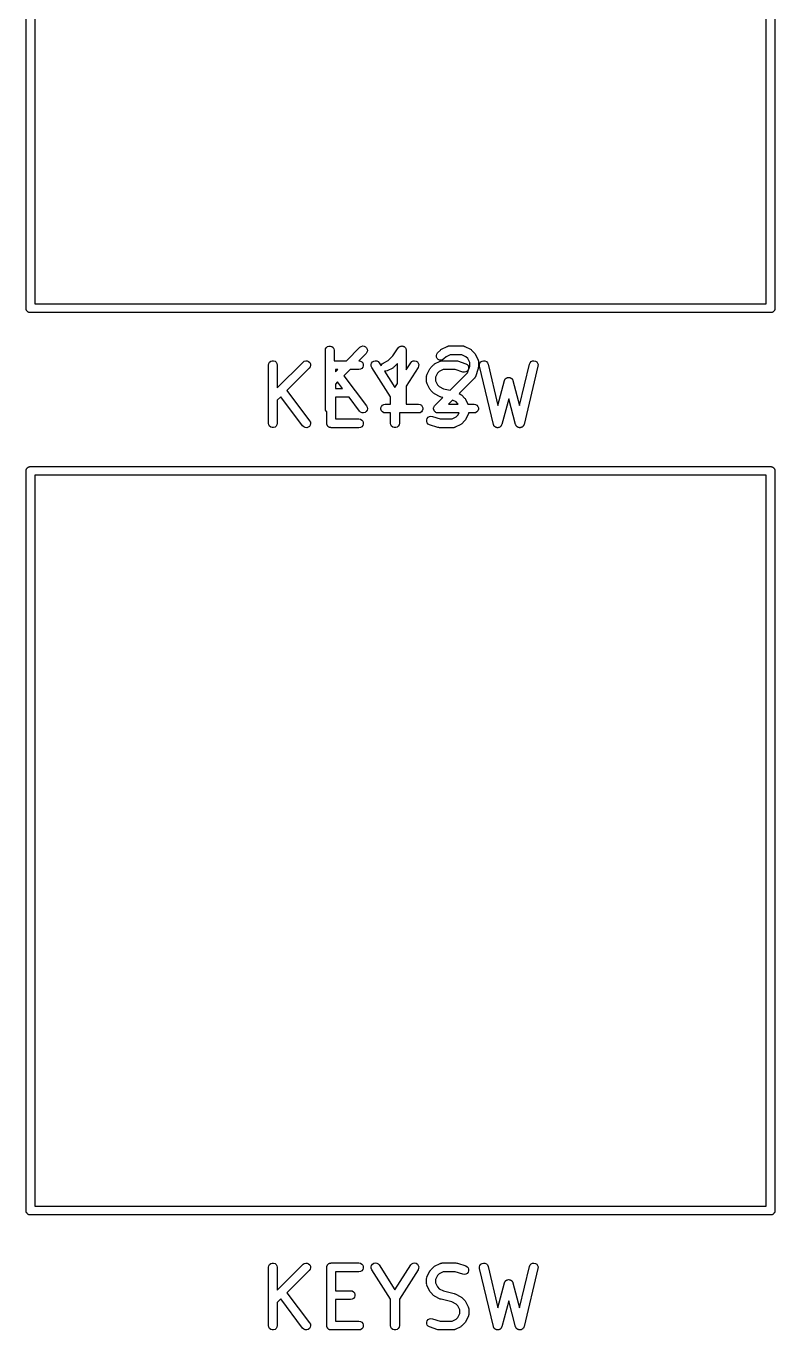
# Model space of a CAD drawing. Extents: x 144.7 to 218.8, y -126.8 to -74.1.
# Drawn here: x 144.71 to 157.56, y -126.77 to -104.37 of the extents above; entities that cross this region are included whole.
import ezdxf

# ---------------------------------------------------------------- set-up
doc = ezdxf.new("R2010")
doc.units = 0
doc.header["$MEASUREMENT"] = 0
doc.layers.add('BLACK', color=7, linetype='CONTINUOUS')

msp = doc.modelspace()

# ---------------------------------------------------------------- linework, layer by layer
at = {"layer": 'BLACK', "linetype": 'CONTINUOUS'}
for p, q in [((144.705, -109.227), (144.705, -96.5134)), ((144.855, -96.595), (144.855, -109.145)), ((157.405, -109.145), (157.405, -96.595)), ((157.555, -96.5134), (157.555, -109.227)), ((144.705, -109.233), (144.705, -109.227)), ((144.705, -109.227), (144.705, -109.227)), ((144.707, -109.239), (144.705, -109.233)), ((144.708, -109.246), (144.707, -109.239)), ((144.712, -109.252), (144.708, -109.246)), ((144.714, -109.258), (144.712, -109.252)), ((144.718, -109.263), (144.714, -109.258)), ((144.722, -109.269), (144.718, -109.263)), ((144.855, -109.145), (157.405, -109.145)), ((157.542, -109.263), (157.538, -109.269)), ((157.546, -109.258), (157.542, -109.263)), ((157.548, -109.252), (157.546, -109.258)), ((157.552, -109.246), (157.548, -109.252)), ((157.553, -109.239), (157.552, -109.246)), ((157.555, -109.233), (157.553, -109.239)), ((157.555, -109.227), (157.555, -109.227)), ((157.555, -109.227), (157.555, -109.233)), ((144.727, -109.273), (144.722, -109.269)), ((144.731, -109.278), (144.727, -109.273)), ((144.737, -109.282), (144.731, -109.278)), ((144.742, -109.286), (144.737, -109.282)), ((144.748, -109.288), (144.742, -109.286)), ((144.754, -109.292), (144.748, -109.288)), ((144.761, -109.293), (144.754, -109.292)), ((144.767, -109.295), (144.761, -109.293)), ((144.773, -109.295), (144.767, -109.295)), ((157.487, -109.295), (144.773, -109.295)), ((144.773, -109.295), (144.773, -109.295)), ((157.493, -109.295), (157.487, -109.295)), ((157.487, -109.295), (157.487, -109.295)), ((157.499, -109.293), (157.493, -109.295)), ((157.506, -109.292), (157.499, -109.293)), ((157.512, -109.288), (157.506, -109.292)), ((157.518, -109.286), (157.512, -109.288)), ((157.523, -109.282), (157.518, -109.286)), ((157.529, -109.278), (157.523, -109.282)), ((157.533, -109.273), (157.529, -109.278)), ((157.538, -109.269), (157.533, -109.273)), ((149.841, -109.942), (149.845, -109.917)), ((149.845, -109.917), (149.858, -109.894)), ((149.858, -109.894), (149.878, -109.877)), ((149.878, -109.877), (149.903, -109.869)), ((149.903, -109.869), (149.929, -109.869)), ((149.929, -109.869), (149.953, -109.877)), ((149.953, -109.877), (149.973, -109.894)), ((149.973, -109.894), (149.986, -109.917)), ((149.986, -109.917), (149.991, -109.942)), ((150.202, -110.121), (150.434, -109.889)), ((150.434, -109.889), (150.455, -109.874)), ((150.455, -109.874), (150.481, -109.868)), ((150.481, -109.868), (150.507, -109.87)), ((150.507, -109.87), (150.53, -109.881)), ((150.53, -109.881), (150.549, -109.899)), ((150.549, -109.899), (150.56, -109.923)), ((150.56, -109.923), (150.562, -109.949)), ((151, -110.037), (151.091, -109.901)), ((151.091, -109.901), (151.094, -109.898)), ((151.094, -109.898), (151.096, -109.894)), ((151.096, -109.894), (151.103, -109.888)), ((151.103, -109.888), (151.109, -109.882)), ((151.109, -109.882), (151.113, -109.88)), ((151.113, -109.88), (151.116, -109.877)), ((151.116, -109.877), (151.125, -109.874)), ((151.125, -109.874), (151.133, -109.87)), ((151.133, -109.87), (151.137, -109.87)), ((151.137, -109.87), (151.141, -109.869)), ((151.141, -109.869), (151.15, -109.869)), ((151.15, -109.869), (151.159, -109.868)), ((151.159, -109.868), (151.163, -109.869)), ((151.163, -109.869), (151.167, -109.869)), ((151.167, -109.869), (151.175, -109.872)), ((151.175, -109.872), (151.184, -109.874)), ((151.184, -109.874), (151.187, -109.876)), ((151.187, -109.876), (151.191, -109.877)), ((151.191, -109.877), (151.198, -109.883)), ((151.198, -109.883), (151.206, -109.888)), ((151.206, -109.888), (151.208, -109.892)), ((151.208, -109.892), (151.211, -109.894)), ((151.211, -109.894), (151.216, -109.902)), ((151.216, -109.902), (151.221, -109.909)), ((151.221, -109.909), (151.222, -109.913)), ((151.222, -109.913), (151.224, -109.917)), ((151.224, -109.917), (151.226, -109.926)), ((151.226, -109.926), (151.228, -109.934)), ((151.228, -109.934), (151.228, -109.938)), ((151.228, -109.938), (151.229, -109.942)), ((151.767, -109.985), (151.815, -109.937)), ((151.815, -109.937), (151.825, -109.93)), ((151.825, -109.93), (151.835, -109.923)), ((151.835, -109.923), (151.93, -109.875)), ((151.93, -109.875), (151.934, -109.874)), ((151.934, -109.874), (151.938, -109.872)), ((151.938, -109.872), (151.946, -109.87)), ((151.946, -109.87), (151.955, -109.868)), ((151.955, -109.868), (151.959, -109.868)), ((151.959, -109.868), (151.963, -109.867)), ((151.963, -109.867), (152.201, -109.867)), ((152.201, -109.867), (152.206, -109.868)), ((152.206, -109.868), (152.21, -109.868)), ((152.21, -109.868), (152.218, -109.87)), ((152.218, -109.87), (152.227, -109.872)), ((152.227, -109.872), (152.231, -109.874)), ((152.231, -109.874), (152.235, -109.875)), ((152.235, -109.875), (152.33, -109.923)), ((152.33, -109.923), (152.34, -109.93)), ((152.34, -109.93), (152.35, -109.937)), ((152.35, -109.937), (152.397, -109.985)), ((148.869, -110.171), (148.882, -110.148)), ((148.882, -110.148), (148.902, -110.131)), ((148.902, -110.131), (148.926, -110.123)), ((148.926, -110.123), (148.953, -110.123)), ((148.953, -110.123), (148.977, -110.131)), ((148.977, -110.131), (148.997, -110.148)), ((148.997, -110.148), (149.01, -110.171)), ((149.015, -110.587), (149.458, -110.143)), ((149.458, -110.143), (149.479, -110.128)), ((149.479, -110.128), (149.504, -110.122)), ((149.504, -110.122), (149.53, -110.124)), ((149.53, -110.124), (149.554, -110.135)), ((149.554, -110.135), (149.572, -110.153)), ((149.572, -110.153), (149.583, -110.177)), ((149.841, -110.942), (149.841, -109.942)), ((149.991, -109.942), (149.991, -110.121)), ((149.991, -110.121), (150.202, -110.121)), ((150.54, -109.995), (150.414, -110.121)), ((150.414, -110.121), (150.416, -110.121)), ((150.416, -110.121), (150.441, -110.126)), ((150.441, -110.126), (150.464, -110.139)), ((150.464, -110.139), (150.481, -110.159)), ((150.481, -110.159), (150.49, -110.183)), ((150.555, -109.974), (150.54, -109.995)), ((150.562, -109.949), (150.555, -109.974)), ((150.627, -110.187), (150.635, -110.162)), ((150.635, -110.162), (150.651, -110.141)), ((150.651, -110.141), (150.673, -110.127)), ((150.673, -110.127), (150.698, -110.121)), ((150.698, -110.121), (150.724, -110.125)), ((150.724, -110.125), (150.747, -110.137)), ((150.747, -110.137), (150.765, -110.156)), ((150.765, -110.156), (150.797, -110.207)), ((150.814, -110.177), (150.835, -110.161)), ((150.835, -110.161), (150.919, -110.119)), ((150.919, -110.119), (151, -110.037)), ((151.229, -109.942), (151.229, -110.276)), ((151.229, -110.276), (151.305, -110.156)), ((151.305, -110.156), (151.322, -110.137)), ((151.322, -110.137), (151.346, -110.125)), ((151.346, -110.125), (151.371, -110.121)), ((151.371, -110.121), (151.397, -110.127)), ((151.397, -110.127), (151.419, -110.141)), ((151.419, -110.141), (151.435, -110.162)), ((151.435, -110.162), (151.442, -110.187)), ((151.716, -110.177), (151.811, -110.129)), ((151.746, -110.031), (151.753, -110.006)), ((151.748, -110.057), (151.746, -110.031)), ((151.759, -110.081), (151.748, -110.057)), ((151.753, -110.006), (151.767, -109.985)), ((151.777, -110.099), (151.759, -110.081)), ((151.801, -110.11), (151.777, -110.099)), ((151.827, -110.112), (151.801, -110.11)), ((151.811, -110.129), (151.815, -110.128)), ((151.815, -110.128), (151.819, -110.126)), ((151.819, -110.126), (151.827, -110.124)), ((151.852, -110.106), (151.827, -110.112)), ((151.827, -110.124), (151.836, -110.122)), ((151.836, -110.122), (151.84, -110.122)), ((151.84, -110.122), (151.844, -110.121)), ((151.844, -110.121), (152.082, -110.121)), ((151.874, -110.091), (151.852, -110.106)), ((151.913, -110.052), (151.874, -110.091)), ((151.981, -110.017), (151.913, -110.052)), ((152.184, -110.017), (151.981, -110.017)), ((152.082, -110.121), (152.094, -110.123)), ((152.094, -110.123), (152.106, -110.125)), ((152.106, -110.125), (152.249, -110.173)), ((152.252, -110.052), (152.184, -110.017)), ((152.283, -110.082), (152.252, -110.052)), ((152.317, -110.151), (152.283, -110.082)), ((152.317, -110.216), (152.317, -110.151)), ((152.397, -109.985), (152.404, -109.994)), ((152.404, -109.994), (152.411, -110.004)), ((152.411, -110.004), (152.459, -110.099)), ((152.459, -110.099), (152.46, -110.103)), ((152.46, -110.103), (152.462, -110.107)), ((152.462, -110.107), (152.464, -110.116)), ((152.464, -110.116), (152.466, -110.124)), ((152.466, -110.124), (152.466, -110.129)), ((152.466, -110.129), (152.467, -110.133)), ((152.467, -110.133), (152.467, -110.228)), ((152.484, -110.188), (152.492, -110.163)), ((152.492, -110.163), (152.507, -110.142)), ((152.507, -110.142), (152.529, -110.128)), ((152.529, -110.128), (152.554, -110.122)), ((152.554, -110.122), (152.58, -110.125)), ((152.58, -110.125), (152.603, -110.136)), ((152.603, -110.136), (152.621, -110.155)), ((152.621, -110.155), (152.632, -110.179)), ((153.343, -110.179), (153.353, -110.155)), ((153.353, -110.155), (153.371, -110.136)), ((153.371, -110.136), (153.394, -110.125)), ((153.394, -110.125), (153.42, -110.122)), ((153.42, -110.122), (153.445, -110.128)), ((153.445, -110.128), (153.467, -110.142)), ((153.467, -110.142), (153.483, -110.163)), ((153.483, -110.163), (153.49, -110.188)), ((148.865, -110.196), (148.869, -110.171)), ((148.865, -111.196), (148.865, -110.196)), ((149.01, -110.171), (149.015, -110.196)), ((149.015, -110.196), (149.015, -110.587)), ((149.564, -110.249), (149.181, -110.632)), ((149.579, -110.228), (149.564, -110.249)), ((149.586, -110.203), (149.579, -110.228)), ((149.583, -110.177), (149.586, -110.203)), ((150.015, -110.271), (150.015, -110.309)), ((150.015, -110.309), (150.052, -110.271)), ((150.052, -110.271), (150.015, -110.271)), ((150.264, -110.271), (150.158, -110.378)), ((150.158, -110.378), (150.547, -110.897)), ((150.416, -110.271), (150.264, -110.271)), ((150.441, -110.267), (150.416, -110.271)), ((150.464, -110.254), (150.441, -110.267)), ((150.481, -110.234), (150.464, -110.254)), ((150.49, -110.209), (150.481, -110.234)), ((150.49, -110.183), (150.49, -110.209)), ((150.628, -110.213), (150.627, -110.187)), ((150.638, -110.237), (150.628, -110.213)), ((150.96, -110.742), (150.638, -110.237)), ((150.797, -110.207), (150.799, -110.198)), ((150.799, -110.198), (150.814, -110.177)), ((150.877, -110.303), (150.857, -110.301)), ((150.857, -110.301), (151.035, -110.58)), ((150.902, -110.295), (150.877, -110.303)), ((150.997, -110.248), (150.902, -110.295)), ((151.007, -110.24), (150.997, -110.248)), ((151.016, -110.234), (151.007, -110.24)), ((151.079, -110.171), (151.016, -110.234)), ((151.079, -110.511), (151.079, -110.171)), ((151.431, -110.237), (151.229, -110.555)), ((151.441, -110.213), (151.431, -110.237)), ((151.442, -110.187), (151.441, -110.213)), ((151.579, -110.378), (151.582, -110.37)), ((151.58, -110.383), (151.579, -110.378)), ((151.579, -110.387), (151.58, -110.383)), ((151.579, -110.482), (151.579, -110.387)), ((151.582, -110.37), (151.583, -110.361)), ((151.583, -110.361), (151.585, -110.357)), ((151.585, -110.357), (151.587, -110.353)), ((151.587, -110.353), (151.634, -110.258)), ((151.634, -110.258), (151.642, -110.248)), ((151.642, -110.248), (151.648, -110.239)), ((151.648, -110.239), (151.696, -110.191)), ((151.696, -110.191), (151.706, -110.184)), ((151.706, -110.184), (151.716, -110.177)), ((151.763, -110.336), (151.729, -110.405)), ((151.793, -110.306), (151.763, -110.336)), ((151.862, -110.271), (151.793, -110.306)), ((152.07, -110.271), (151.862, -110.271)), ((151.98, -110.629), (152.279, -110.33)), ((152.202, -110.315), (152.07, -110.271)), ((152.227, -110.319), (152.202, -110.315)), ((152.253, -110.314), (152.227, -110.319)), ((152.249, -110.173), (152.272, -110.185)), ((152.275, -110.3), (152.253, -110.314)), ((152.272, -110.185), (152.289, -110.205)), ((152.291, -110.28), (152.275, -110.3)), ((152.279, -110.33), (152.317, -110.216)), ((152.289, -110.205), (152.299, -110.229)), ((152.299, -110.255), (152.291, -110.28)), ((152.299, -110.229), (152.299, -110.255)), ((152.463, -110.252), (152.415, -110.395)), ((152.465, -110.24), (152.463, -110.252)), ((152.467, -110.228), (152.465, -110.24)), ((152.486, -110.214), (152.484, -110.188)), ((152.724, -111.214), (152.486, -110.214)), ((152.632, -110.179), (152.801, -110.89)), ((153.174, -110.89), (153.343, -110.179)), ((153.489, -110.214), (153.251, -111.214)), ((153.49, -110.188), (153.489, -110.214)), ((150.05, -110.485), (150.015, -110.521)), ((150.015, -110.521), (150.015, -110.598)), ((150.015, -110.598), (150.135, -110.598)), ((150.135, -110.598), (150.05, -110.485)), ((151.035, -110.58), (151.079, -110.511)), ((151.229, -110.555), (151.229, -110.867)), ((151.58, -110.486), (151.579, -110.482)), ((151.579, -110.491), (151.58, -110.486)), ((151.582, -110.499), (151.579, -110.491)), ((151.583, -110.508), (151.582, -110.499)), ((151.585, -110.511), (151.583, -110.508)), ((151.587, -110.516), (151.585, -110.511)), ((151.634, -110.611), (151.587, -110.516)), ((151.642, -110.621), (151.634, -110.611)), ((151.729, -110.405), (151.729, -110.464)), ((151.729, -110.464), (151.763, -110.533)), ((151.763, -110.533), (151.793, -110.563)), ((151.793, -110.563), (151.87, -110.602)), ((151.87, -110.602), (151.98, -110.629)), ((152.397, -110.424), (152.135, -110.686)), ((152.4, -110.42), (152.397, -110.424)), ((152.403, -110.418), (152.4, -110.42)), ((152.407, -110.41), (152.403, -110.418)), ((152.412, -110.403), (152.407, -110.41)), ((152.413, -110.398), (152.412, -110.403)), ((152.415, -110.395), (152.413, -110.398)), ((152.801, -110.89), (152.915, -110.463)), ((152.915, -110.463), (152.917, -110.457)), ((152.917, -110.457), (152.919, -110.45)), ((152.919, -110.45), (152.923, -110.445)), ((152.923, -110.445), (152.926, -110.439)), ((152.926, -110.439), (152.93, -110.434)), ((152.93, -110.434), (152.934, -110.429)), ((152.934, -110.429), (152.939, -110.425)), ((152.939, -110.425), (152.944, -110.421)), ((152.944, -110.421), (152.95, -110.418)), ((152.95, -110.418), (152.956, -110.414)), ((152.956, -110.414), (152.962, -110.412)), ((152.962, -110.412), (152.968, -110.41)), ((152.968, -110.41), (152.974, -110.409)), ((152.974, -110.409), (152.981, -110.407)), ((152.981, -110.407), (152.987, -110.408)), ((152.987, -110.408), (152.994, -110.407)), ((152.994, -110.407), (153, -110.409)), ((153, -110.409), (153.007, -110.41)), ((153.007, -110.41), (153.012, -110.412)), ((153.012, -110.412), (153.019, -110.414)), ((153.019, -110.414), (153.024, -110.418)), ((153.024, -110.418), (153.03, -110.421)), ((153.03, -110.421), (153.035, -110.425)), ((153.035, -110.425), (153.04, -110.429)), ((153.04, -110.429), (153.044, -110.434)), ((153.044, -110.434), (153.049, -110.439)), ((153.049, -110.439), (153.051, -110.445)), ((153.051, -110.445), (153.055, -110.45)), ((153.055, -110.45), (153.057, -110.457)), ((153.057, -110.457), (153.06, -110.463)), ((153.06, -110.463), (153.174, -110.89)), ((149.074, -110.739), (149.015, -110.799)), ((149.015, -110.799), (149.015, -111.196)), ((149.451, -111.241), (149.074, -110.739)), ((149.181, -110.632), (149.571, -111.151)), ((150.247, -110.748), (150.015, -110.748)), ((150.015, -110.748), (150.015, -111.121)), ((150.427, -110.987), (150.247, -110.748)), ((150.96, -110.867), (150.96, -110.742)), ((151.648, -110.63), (151.642, -110.621)), ((151.696, -110.678), (151.648, -110.63)), ((151.706, -110.685), (151.696, -110.678)), ((151.716, -110.692), (151.706, -110.685)), ((151.811, -110.74), (151.716, -110.692)), ((151.72, -110.889), (151.856, -110.753)), ((151.819, -110.742), (151.811, -110.74)), ((151.826, -110.745), (151.819, -110.742)), ((151.856, -110.753), (151.826, -110.745)), ((152.023, -110.798), (151.954, -110.867)), ((152.086, -110.829), (152.023, -110.798)), ((152.116, -110.86), (152.086, -110.829)), ((152.135, -110.686), (152.164, -110.701)), ((152.164, -110.701), (152.173, -110.708)), ((152.173, -110.708), (152.183, -110.715)), ((152.183, -110.715), (152.231, -110.762)), ((152.231, -110.762), (152.238, -110.772)), ((152.238, -110.772), (152.245, -110.782)), ((152.245, -110.782), (152.287, -110.867)), ((152.987, -110.773), (152.869, -111.216)), ((153.105, -111.216), (152.987, -110.773)), ((149.845, -110.968), (149.841, -110.942)), ((149.858, -110.991), (149.845, -110.968)), ((149.865, -110.996), (149.858, -110.991)), ((149.865, -111.196), (149.865, -110.996)), ((150.446, -111.005), (150.427, -110.987)), ((150.47, -111.015), (150.446, -111.005)), ((150.496, -111.017), (150.47, -111.015)), ((150.521, -111.009), (150.496, -111.017)), ((150.542, -110.994), (150.521, -111.009)), ((150.556, -110.972), (150.542, -110.994)), ((150.547, -110.897), (150.559, -110.921)), ((150.562, -110.946), (150.556, -110.972)), ((150.559, -110.921), (150.562, -110.946)), ((150.794, -110.929), (150.803, -110.905)), ((150.794, -110.955), (150.794, -110.929)), ((150.803, -110.98), (150.794, -110.955)), ((150.803, -110.905), (150.82, -110.885)), ((150.82, -111), (150.803, -110.98)), ((150.82, -110.885), (150.842, -110.872)), ((150.842, -111.013), (150.82, -111)), ((150.842, -110.872), (150.868, -110.867)), ((150.868, -111.017), (150.842, -111.013)), ((150.868, -110.867), (150.96, -110.867)), ((150.96, -111.017), (150.868, -111.017)), ((150.96, -111.196), (150.96, -111.017)), ((151.44, -111.017), (151.11, -111.017)), ((151.11, -111.017), (151.11, -111.196)), ((151.229, -110.867), (151.44, -110.867)), ((151.44, -110.867), (151.465, -110.872)), ((151.465, -111.013), (151.44, -111.017)), ((151.465, -110.872), (151.488, -110.885)), ((151.488, -111), (151.465, -111.013)), ((151.488, -110.885), (151.504, -110.905)), ((151.504, -110.98), (151.488, -111)), ((151.504, -110.905), (151.513, -110.929)), ((151.513, -110.955), (151.504, -110.98)), ((151.513, -110.929), (151.513, -110.955)), ((151.698, -110.936), (151.699, -110.933)), ((151.699, -110.946), (151.698, -110.936)), ((151.699, -110.929), (151.702, -110.92)), ((151.699, -110.933), (151.699, -110.929)), ((151.699, -110.955), (151.699, -110.946)), ((151.7, -110.959), (151.699, -110.955)), ((151.7, -110.962), (151.7, -110.959)), ((151.705, -110.971), (151.7, -110.962)), ((151.702, -110.92), (151.705, -110.911)), ((151.705, -110.911), (151.707, -110.908)), ((151.708, -110.98), (151.705, -110.971)), ((151.707, -110.908), (151.708, -110.905)), ((151.708, -110.905), (151.714, -110.897)), ((151.71, -110.982), (151.708, -110.98)), ((151.711, -110.985), (151.71, -110.982)), ((151.718, -110.992), (151.711, -110.985)), ((151.714, -110.897), (151.72, -110.889)), ((151.725, -111), (151.718, -110.992)), ((151.728, -111.001), (151.725, -111)), ((151.73, -111.004), (151.728, -111.001)), ((151.739, -111.008), (151.73, -111.004)), ((151.747, -111.013), (151.739, -111.008)), ((151.75, -111.013), (151.747, -111.013)), ((151.753, -111.015), (151.75, -111.013)), ((151.763, -111.016), (151.753, -111.015)), ((151.773, -111.017), (151.763, -111.016)), ((152.136, -111.017), (151.773, -111.017)), ((151.954, -110.867), (152.12, -110.867)), ((152.086, -111.087), (152.116, -111.057)), ((152.12, -110.867), (152.116, -110.86)), ((152.116, -111.057), (152.136, -111.017)), ((152.292, -111.039), (152.245, -111.135)), ((152.287, -110.867), (152.392, -110.867)), ((152.294, -111.035), (152.292, -111.039)), ((152.296, -111.032), (152.294, -111.035)), ((152.297, -111.023), (152.296, -111.032)), ((152.299, -111.017), (152.297, -111.023)), ((152.392, -111.017), (152.299, -111.017)), ((152.392, -110.867), (152.418, -110.872)), ((152.418, -111.013), (152.392, -111.017)), ((152.418, -110.872), (152.44, -110.885)), ((152.44, -111), (152.418, -111.013)), ((152.44, -110.885), (152.457, -110.905)), ((152.457, -110.98), (152.44, -111)), ((152.457, -110.905), (152.466, -110.929)), ((152.466, -110.955), (152.457, -110.98)), ((152.466, -110.929), (152.466, -110.955)), ((148.869, -111.222), (148.865, -111.196)), ((148.882, -111.245), (148.869, -111.222)), ((148.902, -111.261), (148.882, -111.245)), ((148.926, -111.27), (148.902, -111.261)), ((148.953, -111.27), (148.926, -111.27)), ((148.977, -111.261), (148.953, -111.27)), ((148.997, -111.245), (148.977, -111.261)), ((149.01, -111.222), (148.997, -111.245)), ((149.015, -111.196), (149.01, -111.222)), ((149.47, -111.259), (149.451, -111.241)), ((149.494, -111.269), (149.47, -111.259)), ((149.52, -111.271), (149.494, -111.269)), ((149.545, -111.263), (149.52, -111.271)), ((149.566, -111.248), (149.545, -111.263)), ((149.58, -111.226), (149.566, -111.248)), ((149.571, -111.151), (149.583, -111.175)), ((149.586, -111.2), (149.58, -111.226)), ((149.583, -111.175), (149.586, -111.2)), ((149.866, -111.203), (149.865, -111.196)), ((149.866, -111.209), (149.866, -111.203)), ((149.868, -111.216), (149.866, -111.209)), ((149.869, -111.222), (149.868, -111.216)), ((149.872, -111.228), (149.869, -111.222)), ((149.875, -111.234), (149.872, -111.228)), ((149.879, -111.239), (149.875, -111.234)), ((149.882, -111.245), (149.879, -111.239)), ((149.887, -111.249), (149.882, -111.245)), ((149.891, -111.254), (149.887, -111.249)), ((149.897, -111.257), (149.891, -111.254)), ((149.902, -111.261), (149.897, -111.257)), ((149.908, -111.264), (149.902, -111.261)), ((149.914, -111.267), (149.908, -111.264)), ((149.92, -111.268), (149.914, -111.267)), ((149.926, -111.27), (149.92, -111.268)), ((149.933, -111.27), (149.926, -111.27)), ((149.94, -111.271), (149.933, -111.27)), ((150.416, -111.271), (149.94, -111.271)), ((150.015, -111.121), (150.416, -111.121)), ((150.416, -111.121), (150.441, -111.126)), ((150.441, -111.267), (150.416, -111.271)), ((150.441, -111.126), (150.464, -111.139)), ((150.464, -111.254), (150.441, -111.267)), ((150.464, -111.139), (150.481, -111.159)), ((150.481, -111.234), (150.464, -111.254)), ((150.481, -111.159), (150.49, -111.183)), ((150.49, -111.209), (150.481, -111.234)), ((150.49, -111.183), (150.49, -111.209)), ((150.964, -111.222), (150.96, -111.196)), ((150.977, -111.245), (150.964, -111.222)), ((150.997, -111.261), (150.977, -111.245)), ((151.022, -111.27), (150.997, -111.261)), ((151.048, -111.27), (151.022, -111.27)), ((151.072, -111.261), (151.048, -111.27)), ((151.092, -111.245), (151.072, -111.261)), ((151.105, -111.222), (151.092, -111.245)), ((151.11, -111.196), (151.105, -111.222)), ((151.58, -111.138), (151.588, -111.113)), ((151.58, -111.164), (151.58, -111.138)), ((151.59, -111.188), (151.58, -111.164)), ((151.588, -111.113), (151.604, -111.093)), ((151.607, -111.208), (151.59, -111.188)), ((151.604, -111.093), (151.626, -111.079)), ((151.63, -111.22), (151.607, -111.208)), ((151.626, -111.079), (151.652, -111.074)), ((151.773, -111.268), (151.63, -111.22)), ((151.652, -111.074), (151.678, -111.078)), ((151.678, -111.078), (151.809, -111.121)), ((151.785, -111.269), (151.773, -111.268)), ((151.797, -111.271), (151.785, -111.269)), ((152.035, -111.271), (151.797, -111.271)), ((151.809, -111.121), (152.017, -111.121)), ((152.017, -111.121), (152.086, -111.087)), ((152.039, -111.271), (152.035, -111.271)), ((152.043, -111.271), (152.039, -111.271)), ((152.052, -111.268), (152.043, -111.271)), ((152.06, -111.267), (152.052, -111.268)), ((152.064, -111.265), (152.06, -111.267)), ((152.068, -111.263), (152.064, -111.265)), ((152.164, -111.216), (152.068, -111.263)), ((152.173, -111.209), (152.164, -111.216)), ((152.183, -111.202), (152.173, -111.209)), ((152.231, -111.154), (152.183, -111.202)), ((152.238, -111.144), (152.231, -111.154)), ((152.245, -111.135), (152.238, -111.144)), ((152.727, -111.221), (152.724, -111.214)), ((152.729, -111.228), (152.727, -111.221)), ((152.732, -111.233), (152.729, -111.228)), ((152.734, -111.238), (152.732, -111.233)), ((152.739, -111.243), (152.734, -111.238)), ((152.744, -111.249), (152.739, -111.243)), ((152.748, -111.253), (152.744, -111.249)), ((152.752, -111.257), (152.748, -111.253)), ((152.759, -111.26), (152.752, -111.257)), ((152.765, -111.264), (152.759, -111.26)), ((152.77, -111.266), (152.765, -111.264)), ((152.775, -111.268), (152.77, -111.266)), ((152.783, -111.269), (152.775, -111.268)), ((152.79, -111.271), (152.783, -111.269)), ((152.796, -111.271), (152.79, -111.271)), ((152.801, -111.271), (152.796, -111.271)), ((152.809, -111.269), (152.801, -111.271)), ((152.816, -111.269), (152.809, -111.269)), ((152.821, -111.266), (152.816, -111.269)), ((152.826, -111.265), (152.821, -111.266)), ((152.833, -111.261), (152.826, -111.265)), ((152.84, -111.258), (152.833, -111.261)), ((152.844, -111.254), (152.84, -111.258)), ((152.848, -111.251), (152.844, -111.254)), ((152.853, -111.245), (152.848, -111.251)), ((152.858, -111.239), (152.853, -111.245)), ((152.86, -111.234), (152.858, -111.239)), ((152.864, -111.23), (152.86, -111.234)), ((152.866, -111.223), (152.864, -111.23)), ((152.869, -111.216), (152.866, -111.223)), ((153.108, -111.223), (153.105, -111.216)), ((153.111, -111.23), (153.108, -111.223)), ((153.114, -111.234), (153.111, -111.23)), ((153.116, -111.239), (153.114, -111.234)), ((153.122, -111.245), (153.116, -111.239)), ((153.126, -111.251), (153.122, -111.245)), ((153.131, -111.254), (153.126, -111.251)), ((153.135, -111.258), (153.131, -111.254)), ((153.141, -111.261), (153.135, -111.258)), ((153.148, -111.265), (153.141, -111.261)), ((153.153, -111.266), (153.148, -111.265)), ((153.158, -111.269), (153.153, -111.266)), ((153.166, -111.269), (153.158, -111.269)), ((153.173, -111.271), (153.166, -111.269)), ((153.179, -111.271), (153.173, -111.271)), ((153.184, -111.271), (153.179, -111.271)), ((153.191, -111.269), (153.184, -111.271)), ((153.199, -111.268), (153.191, -111.269)), ((153.204, -111.266), (153.199, -111.268)), ((153.209, -111.264), (153.204, -111.266)), ((153.216, -111.26), (153.209, -111.264)), ((153.222, -111.257), (153.216, -111.26)), ((153.226, -111.253), (153.222, -111.257)), ((153.231, -111.249), (153.226, -111.253)), ((153.235, -111.243), (153.231, -111.249)), ((153.24, -111.238), (153.235, -111.243)), ((153.242, -111.233), (153.24, -111.238)), ((153.246, -111.228), (153.242, -111.233)), ((153.248, -111.221), (153.246, -111.228)), ((153.251, -111.214), (153.248, -111.221)), ((144.731, -111.956), (144.737, -111.952)), ((144.737, -111.952), (144.742, -111.948)), ((144.742, -111.948), (144.748, -111.946)), ((144.748, -111.946), (144.754, -111.942)), ((144.754, -111.942), (144.761, -111.941)), ((144.761, -111.941), (144.767, -111.939)), ((144.767, -111.939), (144.773, -111.939)), ((144.773, -111.939), (144.773, -111.939)), ((144.773, -111.939), (157.487, -111.939)), ((157.487, -111.939), (157.493, -111.939)), ((157.487, -111.939), (157.487, -111.939)), ((157.493, -111.939), (157.499, -111.941)), ((157.499, -111.941), (157.506, -111.942)), ((157.506, -111.942), (157.512, -111.946)), ((157.512, -111.946), (157.518, -111.948)), ((157.518, -111.948), (157.523, -111.952)), ((157.523, -111.952), (157.529, -111.956)), ((144.705, -112.001), (144.707, -111.995)), ((144.705, -112.007), (144.705, -112.001)), ((144.705, -124.721), (144.705, -112.007)), ((144.707, -111.995), (144.708, -111.988)), ((144.708, -111.988), (144.712, -111.982)), ((144.712, -111.982), (144.714, -111.976)), ((144.714, -111.976), (144.718, -111.971)), ((144.718, -111.971), (144.722, -111.965)), ((144.722, -111.965), (144.727, -111.961)), ((144.727, -111.961), (144.731, -111.956)), ((144.855, -112.089), (144.855, -124.639)), ((157.405, -112.089), (144.855, -112.089)), ((157.405, -124.639), (157.405, -112.089)), ((157.529, -111.956), (157.533, -111.961)), ((157.533, -111.961), (157.538, -111.965)), ((157.538, -111.965), (157.542, -111.971)), ((157.542, -111.971), (157.546, -111.976)), ((157.546, -111.976), (157.548, -111.982)), ((157.548, -111.982), (157.552, -111.988)), ((157.552, -111.988), (157.553, -111.995)), ((157.553, -111.995), (157.555, -112.001)), ((157.555, -112.001), (157.555, -112.007)), ((157.555, -112.007), (157.555, -112.007)), ((157.555, -112.007), (157.555, -124.721)), ((144.855, -124.639), (157.405, -124.639)), ((144.705, -124.727), (144.705, -124.721)), ((144.705, -124.721), (144.705, -124.721)), ((144.707, -124.733), (144.705, -124.727)), ((144.708, -124.74), (144.707, -124.733)), ((144.712, -124.746), (144.708, -124.74)), ((144.714, -124.752), (144.712, -124.746)), ((144.718, -124.757), (144.714, -124.752)), ((144.722, -124.763), (144.718, -124.757)), ((144.727, -124.767), (144.722, -124.763)), ((144.731, -124.772), (144.727, -124.767)), ((144.737, -124.776), (144.731, -124.772)), ((144.742, -124.78), (144.737, -124.776)), ((144.748, -124.782), (144.742, -124.78)), ((144.754, -124.786), (144.748, -124.782)), ((144.761, -124.787), (144.754, -124.786)), ((144.767, -124.789), (144.761, -124.787)), ((144.773, -124.789), (144.767, -124.789)), ((157.487, -124.789), (144.773, -124.789)), ((144.773, -124.789), (144.773, -124.789)), ((157.493, -124.789), (157.487, -124.789)), ((157.487, -124.789), (157.487, -124.789)), ((157.499, -124.787), (157.493, -124.789)), ((157.506, -124.786), (157.499, -124.787)), ((157.512, -124.782), (157.506, -124.786)), ((157.518, -124.78), (157.512, -124.782)), ((157.523, -124.776), (157.518, -124.78)), ((157.529, -124.772), (157.523, -124.776)), ((157.533, -124.767), (157.529, -124.772)), ((157.538, -124.763), (157.533, -124.767)), ((157.542, -124.757), (157.538, -124.763)), ((157.546, -124.752), (157.542, -124.757)), ((157.548, -124.746), (157.546, -124.752)), ((157.552, -124.74), (157.548, -124.746)), ((157.553, -124.733), (157.552, -124.74)), ((157.555, -124.727), (157.553, -124.733)), ((157.555, -124.721), (157.555, -124.721)), ((157.555, -124.721), (157.555, -124.727)), ((148.865, -125.69), (148.869, -125.665)), ((148.865, -126.69), (148.865, -125.69)), ((148.869, -125.665), (148.882, -125.642)), ((148.882, -125.642), (148.902, -125.625)), ((148.902, -125.625), (148.926, -125.617)), ((148.926, -125.617), (148.953, -125.617)), ((148.953, -125.617), (148.977, -125.625)), ((148.977, -125.625), (148.997, -125.642)), ((148.997, -125.642), (149.01, -125.665)), ((149.01, -125.665), (149.015, -125.69)), ((149.015, -126.081), (149.458, -125.637)), ((149.015, -125.69), (149.015, -126.081)), ((149.564, -125.743), (149.181, -126.126)), ((149.458, -125.637), (149.479, -125.622)), ((149.479, -125.622), (149.504, -125.616)), ((149.504, -125.616), (149.53, -125.618)), ((149.53, -125.618), (149.554, -125.629)), ((149.554, -125.629), (149.572, -125.647)), ((149.579, -125.722), (149.564, -125.743)), ((149.572, -125.647), (149.583, -125.671)), ((149.586, -125.697), (149.579, -125.722)), ((149.583, -125.671), (149.586, -125.697)), ((149.865, -125.69), (149.866, -125.684)), ((149.865, -126.69), (149.865, -125.69)), ((149.866, -125.677), (149.868, -125.671)), ((149.866, -125.684), (149.866, -125.677)), ((149.868, -125.671), (149.869, -125.665)), ((149.869, -125.665), (149.872, -125.659)), ((149.872, -125.659), (149.875, -125.653)), ((149.875, -125.653), (149.879, -125.648)), ((149.879, -125.648), (149.882, -125.642)), ((149.882, -125.642), (149.887, -125.638)), ((149.887, -125.638), (149.891, -125.633)), ((149.891, -125.633), (149.897, -125.63)), ((149.897, -125.63), (149.902, -125.625)), ((149.902, -125.625), (149.908, -125.623)), ((149.908, -125.623), (149.914, -125.62)), ((149.914, -125.62), (149.92, -125.619)), ((149.92, -125.619), (149.926, -125.617)), ((149.926, -125.617), (149.933, -125.617)), ((149.933, -125.617), (149.94, -125.615)), ((149.94, -125.615), (150.416, -125.615)), ((150.416, -125.765), (150.015, -125.765)), ((150.015, -125.765), (150.015, -126.092)), ((150.416, -125.615), (150.441, -125.62)), ((150.441, -125.761), (150.416, -125.765)), ((150.441, -125.62), (150.464, -125.633)), ((150.464, -125.748), (150.441, -125.761)), ((150.464, -125.633), (150.481, -125.653)), ((150.481, -125.728), (150.464, -125.748)), ((150.481, -125.653), (150.49, -125.677)), ((150.49, -125.703), (150.481, -125.728)), ((150.49, -125.677), (150.49, -125.703)), ((150.627, -125.681), (150.635, -125.656)), ((150.628, -125.707), (150.627, -125.681)), ((150.638, -125.731), (150.628, -125.707)), ((150.635, -125.656), (150.651, -125.635)), ((150.96, -126.236), (150.638, -125.731)), ((150.651, -125.635), (150.673, -125.621)), ((150.673, -125.621), (150.698, -125.615)), ((150.698, -125.615), (150.724, -125.619)), ((150.724, -125.619), (150.747, -125.631)), ((150.747, -125.631), (150.765, -125.65)), ((150.765, -125.65), (151.035, -126.074)), ((151.035, -126.074), (151.305, -125.65)), ((151.431, -125.731), (151.11, -126.236)), ((151.305, -125.65), (151.322, -125.631)), ((151.322, -125.631), (151.346, -125.619)), ((151.346, -125.619), (151.371, -125.615)), ((151.371, -125.615), (151.397, -125.621)), ((151.397, -125.621), (151.419, -125.635)), ((151.419, -125.635), (151.435, -125.656)), ((151.441, -125.707), (151.431, -125.731)), ((151.435, -125.656), (151.442, -125.681)), ((151.442, -125.681), (151.441, -125.707)), ((151.587, -125.847), (151.634, -125.752)), ((151.634, -125.752), (151.642, -125.742)), ((151.642, -125.742), (151.648, -125.733)), ((151.648, -125.733), (151.696, -125.685)), ((151.696, -125.685), (151.706, -125.678)), ((151.706, -125.678), (151.716, -125.671)), ((151.716, -125.671), (151.811, -125.623)), ((151.763, -125.83), (151.729, -125.899)), ((151.793, -125.8), (151.763, -125.83)), ((151.862, -125.765), (151.793, -125.8)), ((151.811, -125.623), (151.815, -125.622)), ((151.815, -125.622), (151.819, -125.62)), ((151.819, -125.62), (151.827, -125.618)), ((151.827, -125.618), (151.836, -125.616)), ((151.836, -125.616), (151.84, -125.616)), ((151.84, -125.616), (151.844, -125.615)), ((151.844, -125.615), (152.082, -125.615)), ((152.07, -125.765), (151.862, -125.765)), ((152.202, -125.809), (152.07, -125.765)), ((152.082, -125.615), (152.094, -125.617)), ((152.094, -125.617), (152.106, -125.619)), ((152.106, -125.619), (152.249, -125.667)), ((152.227, -125.813), (152.202, -125.809)), ((152.253, -125.808), (152.227, -125.813)), ((152.249, -125.667), (152.272, -125.679)), ((152.275, -125.794), (152.253, -125.808)), ((152.272, -125.679), (152.289, -125.699)), ((152.291, -125.774), (152.275, -125.794)), ((152.289, -125.699), (152.299, -125.723)), ((152.299, -125.749), (152.291, -125.774)), ((152.299, -125.723), (152.299, -125.749)), ((152.484, -125.682), (152.492, -125.657)), ((152.486, -125.708), (152.484, -125.682)), ((152.724, -126.708), (152.486, -125.708)), ((152.492, -125.657), (152.507, -125.636)), ((152.507, -125.636), (152.529, -125.622)), ((152.529, -125.622), (152.554, -125.616)), ((152.554, -125.616), (152.58, -125.619)), ((152.58, -125.619), (152.603, -125.63)), ((152.603, -125.63), (152.621, -125.649)), ((152.621, -125.649), (152.632, -125.673)), ((152.632, -125.673), (152.801, -126.384)), ((153.174, -126.384), (153.343, -125.673)), ((153.489, -125.708), (153.251, -126.708)), ((153.343, -125.673), (153.353, -125.649)), ((153.353, -125.649), (153.371, -125.63)), ((153.371, -125.63), (153.394, -125.619)), ((153.394, -125.619), (153.42, -125.616)), ((153.42, -125.616), (153.445, -125.622)), ((153.445, -125.622), (153.467, -125.636)), ((153.467, -125.636), (153.483, -125.657)), ((153.483, -125.657), (153.49, -125.682)), ((153.49, -125.682), (153.489, -125.708)), ((151.579, -125.872), (151.582, -125.864)), ((151.58, -125.877), (151.579, -125.872)), ((151.579, -125.881), (151.58, -125.877)), ((151.579, -125.976), (151.579, -125.881)), ((151.58, -125.98), (151.579, -125.976)), ((151.579, -125.985), (151.58, -125.98)), ((151.582, -125.993), (151.579, -125.985)), ((151.582, -125.864), (151.583, -125.855)), ((151.583, -126.002), (151.582, -125.993)), ((151.583, -125.855), (151.585, -125.851)), ((151.585, -126.005), (151.583, -126.002)), ((151.585, -125.851), (151.587, -125.847)), ((151.587, -126.01), (151.585, -126.005)), ((151.634, -126.105), (151.587, -126.01)), ((151.729, -125.899), (151.729, -125.958)), ((151.729, -125.958), (151.763, -126.027)), ((151.763, -126.027), (151.793, -126.057)), ((151.793, -126.057), (151.87, -126.096)), ((152.801, -126.384), (152.915, -125.957)), ((152.915, -125.957), (152.917, -125.951)), ((152.917, -125.951), (152.919, -125.944)), ((152.919, -125.944), (152.923, -125.939)), ((152.923, -125.939), (152.926, -125.933)), ((152.926, -125.933), (152.93, -125.928)), ((152.93, -125.928), (152.934, -125.923)), ((152.934, -125.923), (152.939, -125.919)), ((152.939, -125.919), (152.944, -125.915)), ((152.944, -125.915), (152.95, -125.912)), ((152.95, -125.912), (152.956, -125.908)), ((152.956, -125.908), (152.962, -125.906)), ((152.962, -125.906), (152.968, -125.904)), ((152.968, -125.904), (152.974, -125.903)), ((152.974, -125.903), (152.981, -125.901)), ((152.981, -125.901), (152.987, -125.902)), ((152.987, -125.902), (152.994, -125.901)), ((152.994, -125.901), (153, -125.903)), ((153, -125.903), (153.007, -125.904)), ((153.007, -125.904), (153.012, -125.906)), ((153.012, -125.906), (153.019, -125.908)), ((153.019, -125.908), (153.024, -125.912)), ((153.024, -125.912), (153.03, -125.915)), ((153.03, -125.915), (153.035, -125.919)), ((153.035, -125.919), (153.04, -125.923)), ((153.04, -125.923), (153.044, -125.928)), ((153.044, -125.928), (153.049, -125.933)), ((153.049, -125.933), (153.051, -125.939)), ((153.051, -125.939), (153.055, -125.944)), ((153.055, -125.944), (153.057, -125.951)), ((153.057, -125.951), (153.06, -125.957)), ((153.06, -125.957), (153.174, -126.384)), ((149.074, -126.233), (149.015, -126.293)), ((149.451, -126.735), (149.074, -126.233)), ((149.181, -126.126), (149.571, -126.645)), ((150.015, -126.092), (150.273, -126.092)), ((150.273, -126.242), (150.015, -126.242)), ((150.015, -126.242), (150.015, -126.615)), ((150.273, -126.092), (150.299, -126.096)), ((150.299, -126.237), (150.273, -126.242)), ((150.299, -126.096), (150.321, -126.109)), ((150.321, -126.224), (150.299, -126.237)), ((150.321, -126.109), (150.338, -126.129)), ((150.338, -126.204), (150.321, -126.224)), ((150.338, -126.129), (150.347, -126.154)), ((150.347, -126.18), (150.338, -126.204)), ((150.347, -126.154), (150.347, -126.18)), ((150.96, -126.69), (150.96, -126.236)), ((151.11, -126.236), (151.11, -126.69)), ((151.642, -126.115), (151.634, -126.105)), ((151.648, -126.124), (151.642, -126.115)), ((151.696, -126.172), (151.648, -126.124)), ((151.706, -126.179), (151.696, -126.172)), ((151.716, -126.186), (151.706, -126.179)), ((151.811, -126.234), (151.716, -126.186)), ((151.819, -126.236), (151.811, -126.234)), ((151.826, -126.239), (151.819, -126.236)), ((152.009, -126.285), (151.826, -126.239)), ((151.87, -126.096), (152.053, -126.141)), ((152.086, -126.323), (152.009, -126.285)), ((152.053, -126.141), (152.06, -126.145)), ((152.06, -126.145), (152.068, -126.147)), ((152.068, -126.147), (152.164, -126.195)), ((152.164, -126.195), (152.173, -126.202)), ((152.173, -126.202), (152.183, -126.209)), ((152.183, -126.209), (152.231, -126.256)), ((152.231, -126.256), (152.238, -126.266)), ((152.238, -126.266), (152.245, -126.276)), ((152.245, -126.276), (152.292, -126.371)), ((152.987, -126.267), (152.869, -126.71)), ((153.105, -126.71), (152.987, -126.267)), ((149.015, -126.293), (149.015, -126.69)), ((152.116, -126.354), (152.086, -126.323)), ((152.15, -126.422), (152.116, -126.354)), ((152.116, -126.551), (152.15, -126.482)), ((152.15, -126.482), (152.15, -126.422)), ((152.292, -126.371), (152.294, -126.375)), ((152.294, -126.375), (152.296, -126.379)), ((152.296, -126.379), (152.297, -126.388)), ((152.297, -126.388), (152.3, -126.396)), ((152.3, -126.508), (152.297, -126.517)), ((152.3, -126.396), (152.299, -126.4)), ((152.299, -126.4), (152.3, -126.405)), ((152.3, -126.5), (152.299, -126.504)), ((152.299, -126.504), (152.3, -126.508)), ((152.3, -126.405), (152.3, -126.5)), ((148.869, -126.716), (148.865, -126.69)), ((148.882, -126.739), (148.869, -126.716)), ((149.01, -126.716), (148.997, -126.739)), ((149.015, -126.69), (149.01, -126.716)), ((149.58, -126.72), (149.566, -126.742)), ((149.571, -126.645), (149.583, -126.669)), ((149.586, -126.694), (149.58, -126.72)), ((149.583, -126.669), (149.586, -126.694)), ((149.866, -126.697), (149.865, -126.69)), ((149.866, -126.703), (149.866, -126.697)), ((149.868, -126.71), (149.866, -126.703)), ((149.869, -126.716), (149.868, -126.71)), ((149.872, -126.722), (149.869, -126.716)), ((149.875, -126.728), (149.872, -126.722)), ((149.879, -126.733), (149.875, -126.728)), ((149.882, -126.739), (149.879, -126.733)), ((150.015, -126.615), (150.416, -126.615)), ((150.416, -126.615), (150.441, -126.62)), ((150.441, -126.62), (150.464, -126.633)), ((150.464, -126.633), (150.481, -126.653)), ((150.481, -126.728), (150.464, -126.748)), ((150.481, -126.653), (150.49, -126.677)), ((150.49, -126.703), (150.481, -126.728)), ((150.49, -126.677), (150.49, -126.703)), ((150.964, -126.716), (150.96, -126.69)), ((150.977, -126.739), (150.964, -126.716)), ((151.105, -126.716), (151.092, -126.739)), ((151.11, -126.69), (151.105, -126.716)), ((151.58, -126.632), (151.588, -126.607)), ((151.58, -126.658), (151.58, -126.632)), ((151.59, -126.682), (151.58, -126.658)), ((151.588, -126.607), (151.604, -126.587)), ((151.607, -126.702), (151.59, -126.682)), ((151.604, -126.587), (151.626, -126.573)), ((151.63, -126.714), (151.607, -126.702)), ((151.626, -126.573), (151.652, -126.568)), ((151.773, -126.762), (151.63, -126.714)), ((151.652, -126.568), (151.678, -126.572)), ((151.678, -126.572), (151.809, -126.615)), ((151.809, -126.615), (152.017, -126.615)), ((152.017, -126.615), (152.086, -126.581)), ((152.164, -126.71), (152.068, -126.757)), ((152.086, -126.581), (152.116, -126.551)), ((152.173, -126.703), (152.164, -126.71)), ((152.183, -126.696), (152.173, -126.703)), ((152.231, -126.648), (152.183, -126.696)), ((152.238, -126.638), (152.231, -126.648)), ((152.245, -126.629), (152.238, -126.638)), ((152.292, -126.533), (152.245, -126.629)), ((152.294, -126.529), (152.292, -126.533)), ((152.296, -126.526), (152.294, -126.529)), ((152.297, -126.517), (152.296, -126.526)), ((152.727, -126.715), (152.724, -126.708)), ((152.729, -126.722), (152.727, -126.715)), ((152.732, -126.727), (152.729, -126.722)), ((152.734, -126.732), (152.732, -126.727)), ((152.739, -126.737), (152.734, -126.732)), ((152.858, -126.733), (152.853, -126.739)), ((152.86, -126.728), (152.858, -126.733)), ((152.864, -126.724), (152.86, -126.728)), ((152.866, -126.717), (152.864, -126.724)), ((152.869, -126.71), (152.866, -126.717)), ((153.108, -126.717), (153.105, -126.71)), ((153.111, -126.724), (153.108, -126.717)), ((153.114, -126.728), (153.111, -126.724)), ((153.116, -126.733), (153.114, -126.728)), ((153.122, -126.739), (153.116, -126.733)), ((153.24, -126.732), (153.235, -126.737)), ((153.242, -126.727), (153.24, -126.732)), ((153.246, -126.722), (153.242, -126.727)), ((153.248, -126.715), (153.246, -126.722)), ((153.251, -126.708), (153.248, -126.715)), ((148.902, -126.755), (148.882, -126.739)), ((148.926, -126.764), (148.902, -126.755)), ((148.953, -126.764), (148.926, -126.764)), ((148.977, -126.755), (148.953, -126.764)), ((148.997, -126.739), (148.977, -126.755)), ((149.47, -126.753), (149.451, -126.735)), ((149.494, -126.763), (149.47, -126.753)), ((149.52, -126.765), (149.494, -126.763)), ((149.545, -126.757), (149.52, -126.765)), ((149.566, -126.742), (149.545, -126.757)), ((149.887, -126.743), (149.882, -126.739)), ((149.891, -126.748), (149.887, -126.743)), ((149.897, -126.751), (149.891, -126.748)), ((149.902, -126.755), (149.897, -126.751)), ((149.908, -126.758), (149.902, -126.755)), ((149.914, -126.761), (149.908, -126.758)), ((149.92, -126.762), (149.914, -126.761)), ((149.926, -126.764), (149.92, -126.762)), ((149.933, -126.764), (149.926, -126.764)), ((149.94, -126.765), (149.933, -126.764)), ((150.416, -126.765), (149.94, -126.765)), ((150.441, -126.761), (150.416, -126.765)), ((150.464, -126.748), (150.441, -126.761)), ((150.997, -126.755), (150.977, -126.739)), ((151.022, -126.764), (150.997, -126.755)), ((151.048, -126.764), (151.022, -126.764)), ((151.072, -126.755), (151.048, -126.764)), ((151.092, -126.739), (151.072, -126.755)), ((151.785, -126.763), (151.773, -126.762)), ((151.797, -126.765), (151.785, -126.763)), ((152.035, -126.765), (151.797, -126.765)), ((152.039, -126.765), (152.035, -126.765)), ((152.043, -126.765), (152.039, -126.765)), ((152.052, -126.762), (152.043, -126.765)), ((152.06, -126.761), (152.052, -126.762)), ((152.064, -126.759), (152.06, -126.761)), ((152.068, -126.757), (152.064, -126.759)), ((152.744, -126.743), (152.739, -126.737)), ((152.748, -126.747), (152.744, -126.743)), ((152.752, -126.751), (152.748, -126.747)), ((152.759, -126.754), (152.752, -126.751)), ((152.765, -126.758), (152.759, -126.754)), ((152.77, -126.76), (152.765, -126.758)), ((152.775, -126.762), (152.77, -126.76)), ((152.783, -126.763), (152.775, -126.762)), ((152.79, -126.765), (152.783, -126.763)), ((152.796, -126.765), (152.79, -126.765)), ((152.801, -126.765), (152.796, -126.765)), ((152.809, -126.763), (152.801, -126.765)), ((152.816, -126.763), (152.809, -126.763)), ((152.821, -126.76), (152.816, -126.763)), ((152.826, -126.759), (152.821, -126.76)), ((152.833, -126.755), (152.826, -126.759)), ((152.84, -126.752), (152.833, -126.755)), ((152.844, -126.748), (152.84, -126.752)), ((152.848, -126.745), (152.844, -126.748)), ((152.853, -126.739), (152.848, -126.745)), ((153.126, -126.745), (153.122, -126.739)), ((153.131, -126.748), (153.126, -126.745)), ((153.135, -126.752), (153.131, -126.748)), ((153.141, -126.755), (153.135, -126.752)), ((153.148, -126.759), (153.141, -126.755)), ((153.153, -126.76), (153.148, -126.759)), ((153.158, -126.763), (153.153, -126.76)), ((153.166, -126.763), (153.158, -126.763)), ((153.173, -126.765), (153.166, -126.763)), ((153.179, -126.765), (153.173, -126.765)), ((153.184, -126.765), (153.179, -126.765)), ((153.191, -126.763), (153.184, -126.765)), ((153.199, -126.762), (153.191, -126.763)), ((153.204, -126.76), (153.199, -126.762)), ((153.209, -126.758), (153.204, -126.76)), ((153.216, -126.754), (153.209, -126.758)), ((153.222, -126.751), (153.216, -126.754)), ((153.226, -126.747), (153.222, -126.751)), ((153.231, -126.743), (153.226, -126.747)), ((153.235, -126.737), (153.231, -126.743))]:
    msp.add_line(p, q, dxfattribs=at)

doc.saveas('drawing.dxf')
